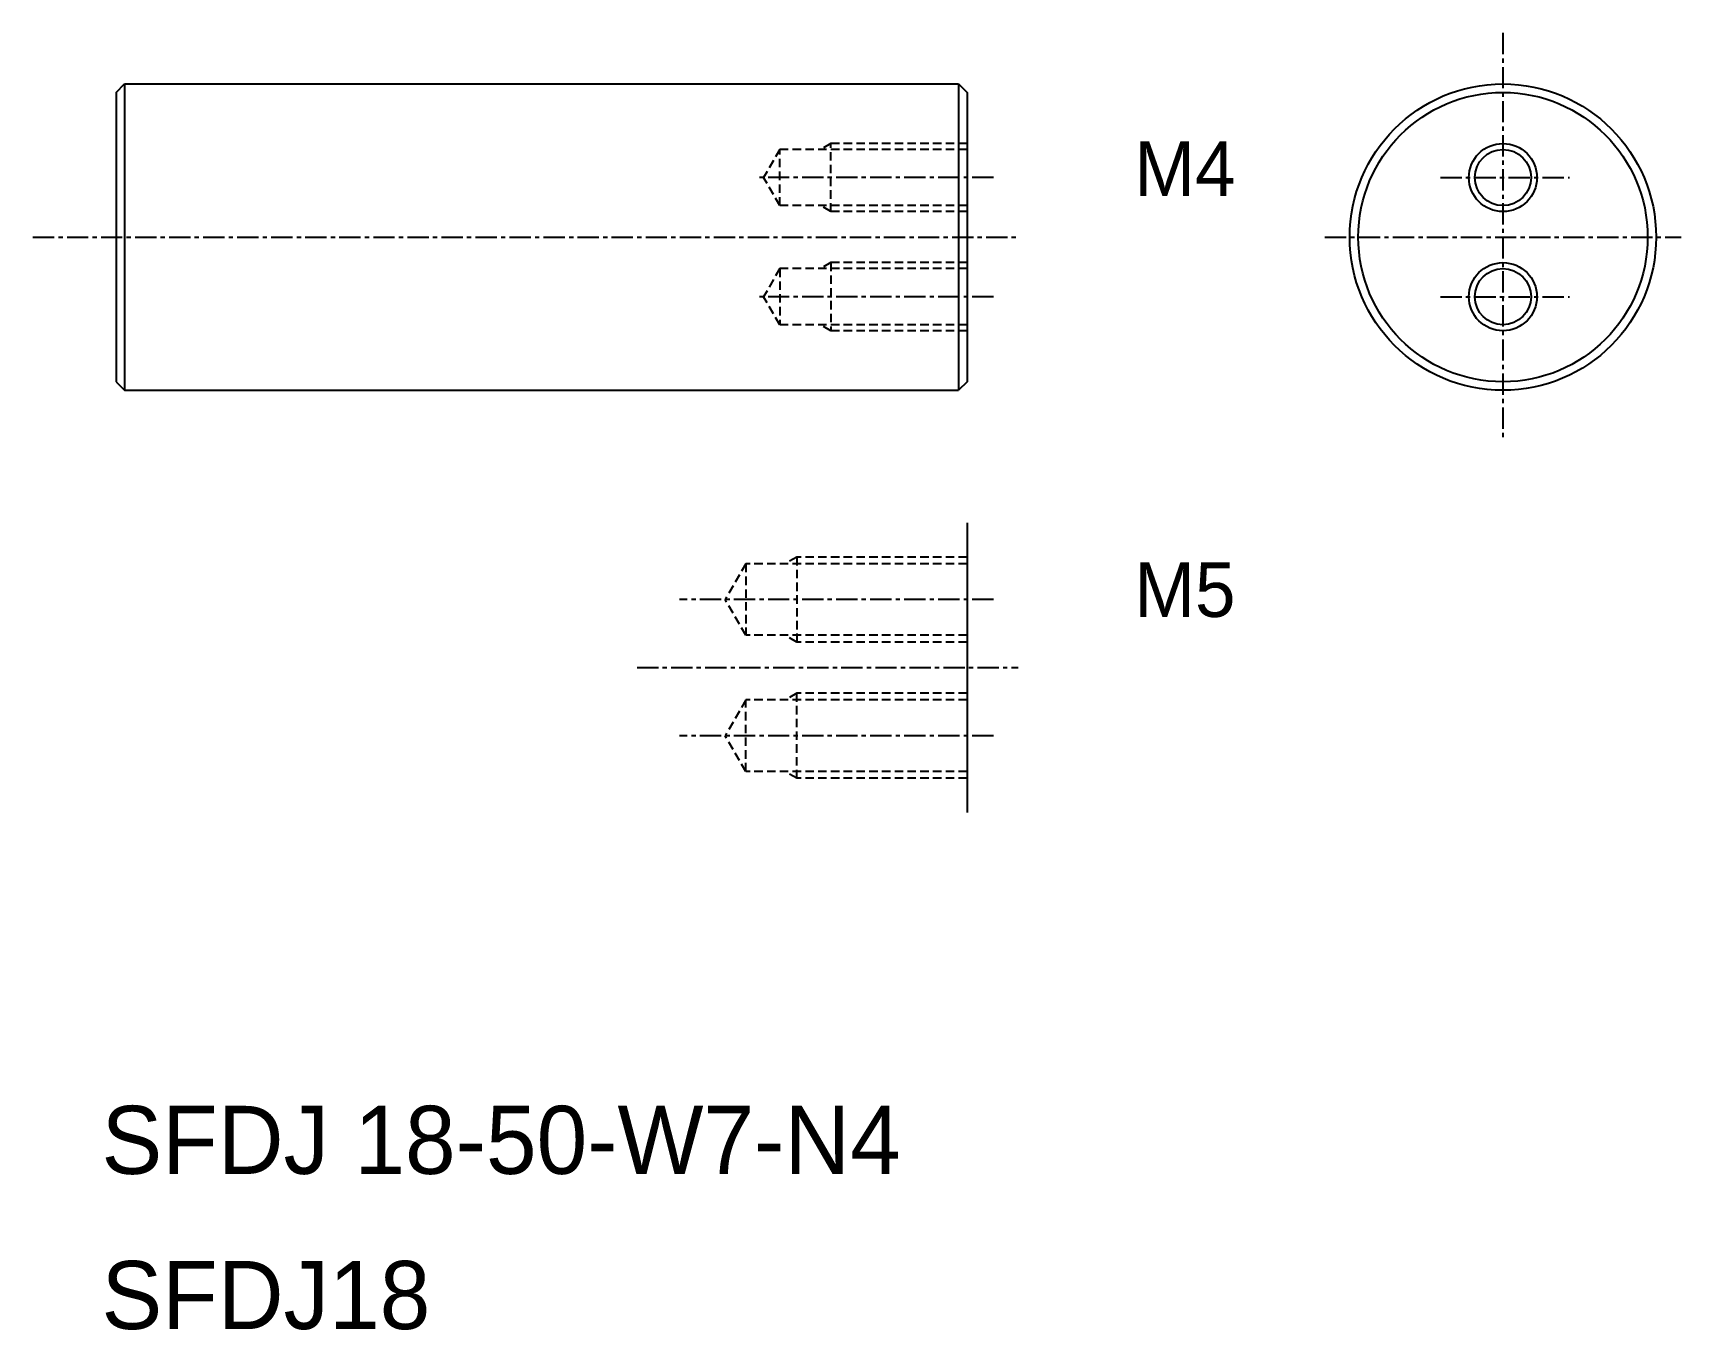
# Model space of a CAD drawing. Extents: x 66.9 to 163.7, y 75.4 to 151.6.
import ezdxf

# ---------------------------------------------------------------- set-up
doc = ezdxf.new("R2010")
doc.units = 0
doc.linetypes.add('CENTER', pattern=[2, 1.25, -0.25, 0.25, -0.25])
doc.linetypes.add('DASHED', pattern=[0.75, 0.5, -0.25])
doc.layers.get('0').update_dxf_attribs({"linetype": 'CONTINUOUS'})
doc.layers.add('CENTER', color=1, linetype='CENTER')

msp = doc.modelspace()

# ---------------------------------------------------------------- linework, layer by layer
at = {"color": 7, "linetype": 'CONTINUOUS'}
for p, q in [((71.787, 148.136), (72.287, 148.636)), ((72.287, 148.636), (121.287, 148.636)), ((72.287, 148.636), (72.287, 130.636)), ((121.287, 148.636), (121.287, 130.636)), ((121.287, 148.636), (121.787, 148.136)), ((71.787, 148.136), (71.787, 131.136)), ((121.787, 148.136), (121.787, 131.136)), ((71.787, 131.136), (72.287, 130.636)), ((121.787, 131.136), (121.287, 130.636)), ((72.287, 130.636), (121.287, 130.636)), ((121.787, 122.843), (121.787, 105.843))]:
    msp.add_line(p, q, dxfattribs=at)
at = {"color": 3, "linetype": 'DASHED'}
for p, q in [((110.787, 144.786), (109.834, 143.136)), ((110.787, 141.486), (110.787, 144.786)), ((121.787, 144.786), (110.787, 144.786)), ((113.787, 145.136), (113.181, 144.786)), ((113.787, 141.136), (113.787, 145.136)), ((121.787, 145.136), (113.787, 145.136)), ((110.787, 141.486), (109.834, 143.136)), ((121.787, 141.486), (110.787, 141.486)), ((113.787, 141.136), (113.181, 141.486)), ((121.787, 141.136), (113.787, 141.136)), ((110.787, 137.786), (109.834, 136.136)), ((121.787, 137.786), (110.787, 137.786)), ((110.787, 137.786), (110.787, 134.486)), ((113.787, 138.136), (113.181, 137.786)), ((121.787, 138.136), (113.787, 138.136)), ((113.787, 138.136), (113.787, 134.136)), ((110.787, 134.486), (109.834, 136.136)), ((121.787, 134.486), (110.787, 134.486)), ((113.787, 134.136), (113.181, 134.486)), ((121.787, 134.136), (113.787, 134.136)), ((108.787, 120.443), (107.575, 118.343)), ((108.787, 120.443), (108.787, 116.243)), ((121.787, 120.443), (108.787, 120.443)), ((111.787, 120.843), (111.181, 120.493)), ((111.787, 120.843), (111.787, 115.843)), ((121.787, 120.843), (111.787, 120.843)), ((108.787, 116.243), (107.575, 118.343)), ((121.787, 116.243), (108.787, 116.243)), ((111.787, 115.843), (111.181, 116.193)), ((121.787, 115.843), (111.787, 115.843)), ((108.787, 112.443), (107.575, 110.343)), ((121.787, 112.443), (108.787, 112.443)), ((108.787, 108.243), (108.787, 112.443)), ((111.787, 112.843), (111.181, 112.493)), ((121.787, 112.843), (111.787, 112.843)), ((111.787, 107.843), (111.787, 112.843)), ((108.787, 108.243), (107.575, 110.343)), ((121.787, 108.243), (108.787, 108.243)), ((111.787, 107.843), (111.181, 108.193)), ((121.787, 107.843), (111.787, 107.843))]:
    msp.add_line(p, q, dxfattribs=at)
at = {"color": 7, "linetype": 'CONTINUOUS'}
for centre, radius in [((153.273, 139.636), 9), ((153.273, 139.636), 8.5), ((153.273, 143.136), 1.65), ((153.273, 136.136), 1.65)]:
    msp.add_circle(centre, radius, dxfattribs=at)
at = {"color": 3, "linetype": 'CONTINUOUS'}
for centre in [(153.273, 143.136), (153.273, 136.136)]:
    msp.add_circle(centre, 2, dxfattribs=at)
at = {"layer": 'CENTER', "color": 1, "linetype": 'CENTER'}
for p, q in [((153.273, 151.63), (153.273, 127.642)), ((123.345, 143.136), (109.393, 143.136)), ((149.6, 143.136), (157.183, 143.136)), ((66.908, 139.636), (124.797, 139.636)), ((142.808, 139.636), (163.737, 139.636)), ((123.345, 136.136), (109.393, 136.136)), ((149.6, 136.136), (157.183, 136.136)), ((123.345, 118.343), (104.889, 118.343)), ((102.402, 114.343), (124.797, 114.343)), ((123.345, 110.343), (104.889, 110.343))]:
    msp.add_line(p, q, dxfattribs=at)

# ---------------------------------------------------------------- texts
at = {"color": 7, "linetype": 'CONTINUOUS'}
for s, height, p in [('M4', 3.2, (131.616, 142.055)), ('M5', 3.2, (131.616, 117.323)), ('SFDJ 18-50-W7-N4', 4, (70.933, 84.601)), ('SFDJ18', 4, (70.933, 75.486))]:
    msp.add_text(s, height=height, dxfattribs=at).set_placement(p)

doc.saveas('drawing.dxf')
